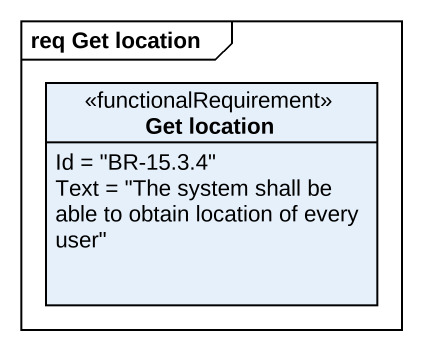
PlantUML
@startuml
mainframe req Get location
hide circle
hide empty members
class "Get location" as Get_location <<functionalRequirement>> {
  Id = "BR-15.3.4"
  Text = "The system shall be able to obtain location of every user"
}
@enduml
